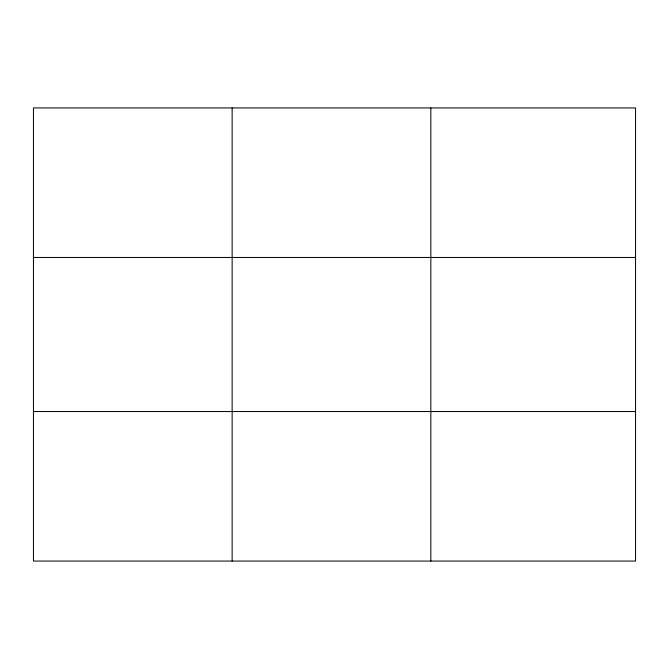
<?xml version="1.0" encoding="UTF-8"?>
<svg xmlns="http://www.w3.org/2000/svg" width="669" height="669" viewBox="0 0 669 669"><rect width="100%" height="100%" fill="white"/><g stroke="black" fill="none" stroke-linecap="round" stroke-linejoin="round"><path stroke-width="1" d="M232.143 561.065L232.143 107.935M430.836 561.065L430.836 107.935M33.45 257.465L635.55 257.465M33.45 411.535L635.55 411.535M635.55 536.137L635.55 561.065L33.45 561.065L33.45 107.935L635.55 107.935L635.55 536.137"/></g></svg>
